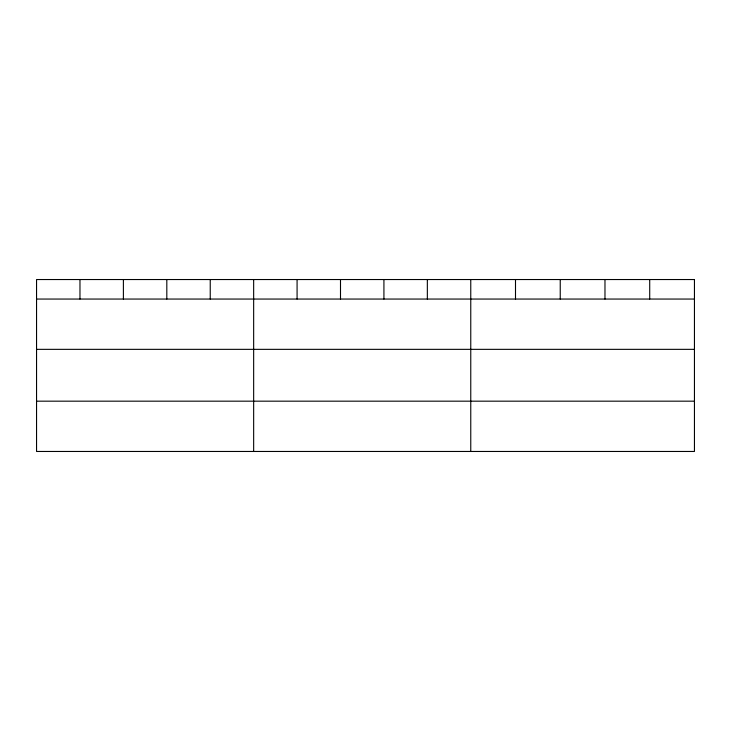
<?xml version="1.0" encoding="UTF-8"?>
<svg xmlns="http://www.w3.org/2000/svg" width="731" height="731" viewBox="0 0 731 731"><rect width="100%" height="100%" fill="white"/><g stroke="black" fill="none" stroke-linecap="round" stroke-linejoin="round"><path stroke-width="1.1" d="M36.55 299.052L694.45 299.052M36.55 349.345L694.45 349.345M36.55 401.173L694.45 401.173M649.713 279.534L649.713 299.052M604.976 279.534L604.976 299.052M560.238 279.534L560.238 299.052M515.501 279.534L515.501 299.052M470.764 279.534L470.764 451.466M427.343 279.534L427.343 299.052M383.921 279.534L383.921 299.052M340.5 279.534L340.5 299.052M297.078 279.534L297.078 299.052M253.657 279.534L253.657 451.466M210.236 279.534L210.236 299.052M166.814 279.534L166.814 299.052M123.393 279.534L123.393 299.052M79.971 279.534L79.971 299.052M694.45 279.534L36.55 279.534L36.55 451.466L694.45 451.466L694.45 279.534"/></g></svg>
